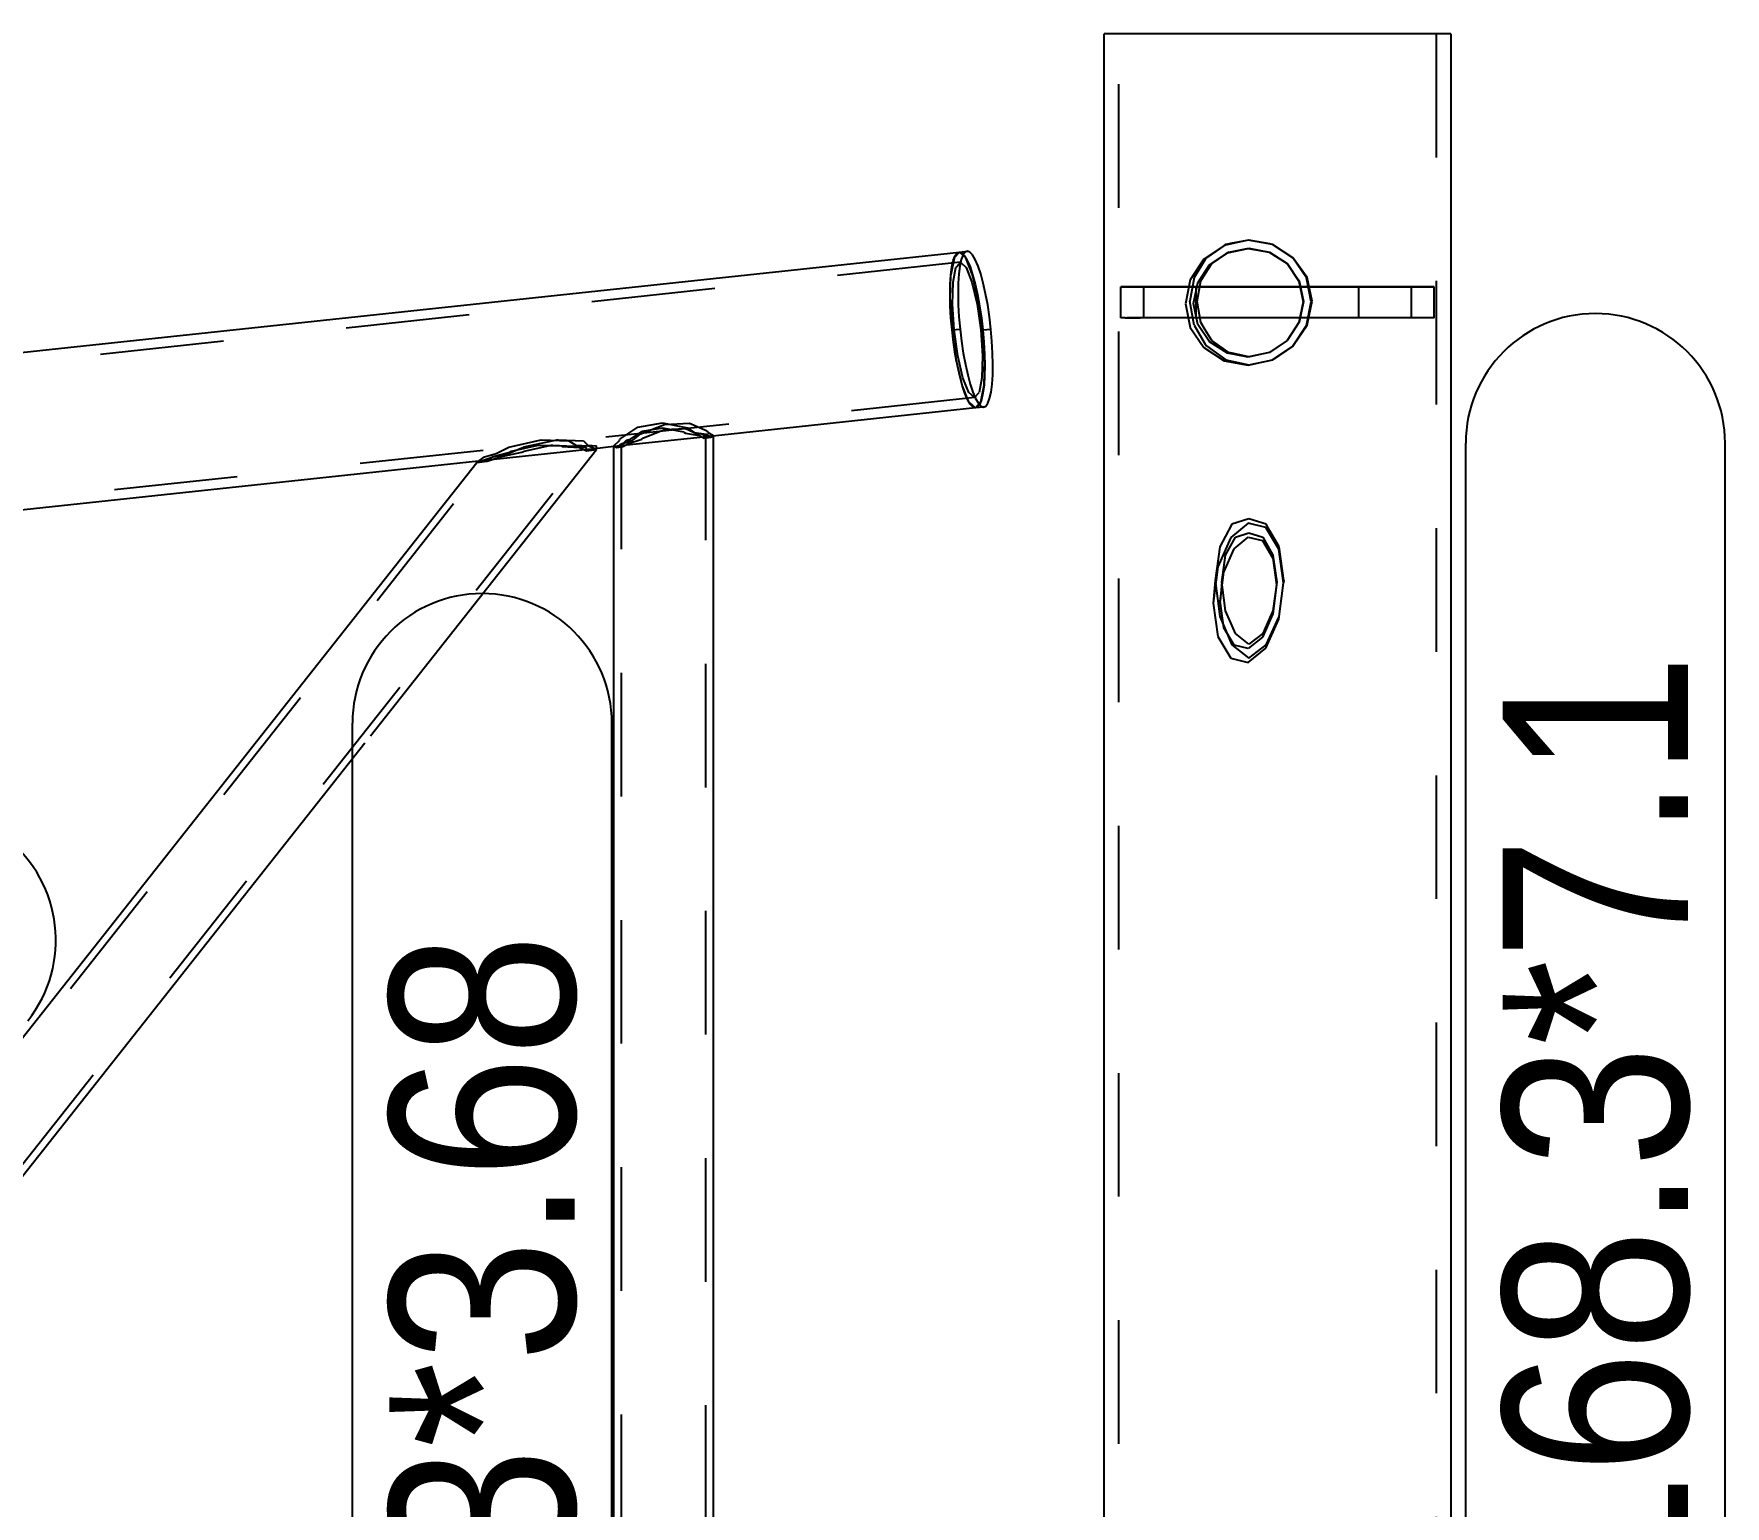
# Model space of a CAD drawing. Header units: millimetres. Extents: x 150000 to 150841, y 150000 to 150594.
# Drawn here: x 150517.96 to 150545.34, y 150183.74 to 150207.56 of the extents above; entities that cross this region are included whole.
import ezdxf

# ---------------------------------------------------------------- set-up
doc = ezdxf.new("R2010")
doc.units = ezdxf.units.MM
doc.linetypes.add('XKITLINE00', pattern=[0])
doc.linetypes.add('XKITLINE02', pattern=[4, 2, -2])
doc.styles.add('ARIAL', font='arial.ttf')

msp = doc.modelspace()

# ---------------------------------------------------------------- linework, layer by layer
at = {"color": 2, "linetype": 'XKITLINE00'}
for p, q in [((150535.284, 150168.682), (150535.284, 150207.564)), ((150540.893, 150207.564), (150535.284, 150207.564)), ((150540.893, 150207.564), (150540.893, 150169.46)), ((150537.616, 150204.223), (150537.226, 150204.139)), ((150537.623, 150204.227), (150537.353, 150204.175)), ((150538.006, 150204.152), (150537.616, 150204.223)), ((150537.966, 150204.163), (150537.623, 150204.227)), ((150494.837, 150199.948), (150532.939, 150204.033)), ((150532.84, 150203.896), (150532.869, 150203.971)), ((150532.854, 150203.937), (150532.852, 150203.926)), ((150532.854, 150203.937), (150532.857, 150203.941)), ((150532.869, 150203.971), (150532.902, 150204.018)), ((150532.902, 150204.018), (150532.939, 150204.033)), ((150532.939, 150204.033), (150533.069, 150204.047)), ((150532.97, 150203.91), (150532.947, 150203.806)), ((150532.999, 150203.985), (150532.97, 150203.91)), ((150533.032, 150204.032), (150532.999, 150203.985)), ((150533.069, 150204.047), (150533.032, 150204.032)), ((150533.11, 150204.032), (150533.069, 150204.047)), ((150533.153, 150203.985), (150533.11, 150204.032)), ((150533.197, 150203.91), (150533.153, 150203.985)), ((150533.241, 150203.806), (150533.197, 150203.91)), ((150536.896, 150203.915), (150536.675, 150203.583)), ((150537.226, 150204.139), (150536.896, 150203.915)), ((150536.989, 150203.824), (150537.277, 150204.019)), ((150537.247, 150203.997), (150537.027, 150203.846)), ((150537.252, 150204.155), (150537.226, 150204.139)), ((150537.277, 150204.019), (150537.616, 150204.092)), ((150537.616, 150204.092), (150537.956, 150204.03)), ((150537.956, 150204.03), (150538.243, 150203.845)), ((150538.337, 150203.939), (150538.006, 150204.152)), ((150538.339, 150203.94), (150538.077, 150204.111)), ((150538.558, 150203.615), (150538.337, 150203.939)), ((150538.359, 150203.911), (150538.339, 150203.94)), ((150538.568, 150203.621), (150538.359, 150203.911)), ((150532.791, 150203.513), (150532.801, 150203.664)), ((150532.801, 150203.664), (150532.817, 150203.792)), ((150532.817, 150203.792), (150532.84, 150203.896)), ((150532.931, 150203.678), (150532.921, 150203.527)), ((150532.947, 150203.806), (150532.931, 150203.678)), ((150533.284, 150203.678), (150533.241, 150203.806)), ((150533.325, 150203.527), (150533.284, 150203.678)), ((150536.797, 150203.535), (150536.989, 150203.824)), ((150536.847, 150203.566), (150536.919, 150203.68)), ((150536.919, 150203.68), (150537.027, 150203.846)), ((150538.243, 150203.845), (150538.436, 150203.563)), ((150532.788, 150203.344), (150532.791, 150203.513)), ((150532.921, 150203.527), (150532.918, 150203.358)), ((150532.918, 150203.358), (150532.922, 150203.176)), ((150533.363, 150203.358), (150533.325, 150203.527)), ((150533.397, 150203.176), (150533.363, 150203.358)), ((150536.675, 150203.583), (150536.597, 150203.196)), ((150536.73, 150203.198), (150536.797, 150203.535)), ((150536.786, 150203.232), (150536.847, 150203.566)), ((150538.436, 150203.563), (150538.503, 150203.227)), ((150538.635, 150203.229), (150538.558, 150203.615)), ((150538.649, 150203.238), (150538.568, 150203.621)), ((150532.792, 150203.162), (150532.788, 150203.344)), ((150532.789, 150203.255), (150532.789, 150203.271)), ((150532.789, 150203.255), (150532.79, 150203.235)), ((150532.802, 150202.969), (150532.792, 150203.162)), ((150532.922, 150203.176), (150532.932, 150202.983)), ((150533.426, 150202.983), (150533.397, 150203.176)), ((150536.597, 150203.196), (150536.675, 150202.81)), ((150536.797, 150202.862), (150536.73, 150203.198)), ((150536.847, 150202.893), (150536.786, 150203.232)), ((150538.503, 150203.227), (150538.436, 150202.89)), ((150538.558, 150202.842), (150538.635, 150203.229)), ((150538.568, 150202.848), (150538.649, 150203.238)), ((150532.82, 150202.772), (150532.802, 150202.969)), ((150532.932, 150202.983), (150532.95, 150202.786)), ((150533.449, 150202.786), (150533.426, 150202.983)), ((150536.675, 150202.81), (150536.896, 150202.486)), ((150536.989, 150202.58), (150536.797, 150202.862)), ((150536.919, 150202.773), (150536.847, 150202.893)), ((150538.436, 150202.89), (150538.243, 150202.601)), ((150538.337, 150202.51), (150538.558, 150202.842)), ((150538.359, 150202.542), (150538.568, 150202.848)), ((150532.82, 150202.772), (150532.95, 150202.786)), ((150532.843, 150202.574), (150532.82, 150202.772)), ((150532.872, 150202.382), (150532.843, 150202.574)), ((150532.95, 150202.786), (150532.973, 150202.588)), ((150532.973, 150202.588), (150533.002, 150202.396)), ((150533.466, 150202.588), (150533.449, 150202.786)), ((150533.477, 150202.396), (150533.466, 150202.588)), ((150537.027, 150202.603), (150536.919, 150202.773)), ((150537.277, 150202.395), (150536.989, 150202.58)), ((150537.247, 150202.447), (150537.027, 150202.603)), ((150538.243, 150202.601), (150537.956, 150202.406)), ((150538.339, 150202.512), (150538.359, 150202.542)), ((150532.906, 150202.199), (150532.872, 150202.382)), ((150532.888, 150202.289), (150532.885, 150202.309)), ((150532.892, 150202.273), (150532.888, 150202.289)), ((150533.002, 150202.396), (150533.036, 150202.213)), ((150533.481, 150202.213), (150533.477, 150202.396)), ((150536.896, 150202.486), (150537.226, 150202.273)), ((150537.226, 150202.273), (150537.616, 150202.202)), ((150537.616, 150202.333), (150537.277, 150202.395)), ((150537.623, 150202.338), (150537.353, 150202.397)), ((150537.956, 150202.406), (150537.616, 150202.333)), ((150537.616, 150202.202), (150538.006, 150202.286)), ((150537.96, 150202.409), (150537.623, 150202.338)), ((150538.006, 150202.286), (150538.337, 150202.51)), ((150538.339, 150202.512), (150538.337, 150202.51)), ((150532.944, 150202.03), (150532.906, 150202.199)), ((150532.985, 150201.88), (150532.944, 150202.03)), ((150533.036, 150202.213), (150533.074, 150202.044)), ((150533.074, 150202.044), (150533.115, 150201.894)), ((150533.468, 150201.894), (150533.478, 150202.044)), ((150533.478, 150202.044), (150533.481, 150202.213)), ((150533.028, 150201.751), (150532.985, 150201.88)), ((150533.072, 150201.648), (150533.028, 150201.751)), ((150533.115, 150201.894), (150533.158, 150201.765)), ((150533.158, 150201.765), (150533.202, 150201.662)), ((150533.429, 150201.662), (150533.451, 150201.765)), ((150533.451, 150201.765), (150533.468, 150201.894)), ((150533.199, 150201.51), (150528.895, 150201.049)), ((150533.116, 150201.572), (150533.072, 150201.648)), ((150533.094, 150201.606), (150533.089, 150201.618)), ((150533.094, 150201.606), (150533.098, 150201.603)), ((150533.159, 150201.526), (150533.116, 150201.572)), ((150533.199, 150201.51), (150533.159, 150201.526)), ((150533.329, 150201.524), (150533.199, 150201.51)), ((150533.202, 150201.662), (150533.246, 150201.586)), ((150533.246, 150201.586), (150533.289, 150201.54)), ((150533.289, 150201.54), (150533.329, 150201.524)), ((150533.329, 150201.524), (150533.367, 150201.54)), ((150533.367, 150201.54), (150533.4, 150201.586)), ((150533.4, 150201.586), (150533.429, 150201.662)), ((150527.445, 150201.004), (150527.733, 150201.2)), ((150527.733, 150201.2), (150528.133, 150201.268)), ((150528.133, 150201.268), (150528.538, 150201.189)), ((150528.538, 150201.189), (150528.647, 150201.114)), ((150525.648, 150200.875), (150526.167, 150200.995)), ((150526.167, 150200.995), (150526.615, 150200.978)), ((150526.615, 150200.978), (150526.73, 150200.909)), ((150526.73, 150200.909), (150526.927, 150200.899)), ((150527.065, 150200.836), (150526.927, 150200.899)), ((150527.346, 150200.897), (150527.438, 150200.985)), ((150527.346, 150167.209), (150527.346, 150200.897)), ((150527.438, 150200.985), (150527.445, 150201.004)), ((150528.647, 150201.114), (150528.839, 150201.087)), ((150528.839, 150201.087), (150528.916, 150201.034)), ((150528.916, 150201.034), (150528.942, 150201.054)), ((150528.956, 150201.055), (150528.956, 150167.381)), ((150525.155, 150200.648), (150495.719, 150197.492)), ((150496.066, 150163.853), (150525.129, 150200.629)), ((150523.406, 150196.206), (150527.065, 150200.836)), ((150525.129, 150200.629), (150525.251, 150200.72)), ((150525.251, 150200.72), (150525.44, 150200.771)), ((150525.44, 150200.771), (150525.648, 150200.875)), ((150527.346, 150200.883), (150527.035, 150200.85)), ((150527.065, 150200.836), (150527.065, 150200.853)), ((150537.616, 150199.644), (150537.332, 150199.411)), ((150537.623, 150199.716), (150537.352, 150199.629)), ((150537.901, 150199.575), (150537.616, 150199.644)), ((150537.906, 150199.629), (150537.623, 150199.716)), ((150538.109, 150199.222), (150537.901, 150199.575)), ((150537.966, 150199.523), (150537.906, 150199.629)), ((150537.154, 150199.263), (150537.081, 150198.717)), ((150537.332, 150199.411), (150537.123, 150198.938)), ((150537.247, 150199.435), (150537.154, 150199.263)), ((150537.389, 150199.231), (150537.616, 150199.418)), ((150537.616, 150199.418), (150537.844, 150199.362)), ((150537.844, 150199.362), (150538.011, 150199.08)), ((150538.113, 150199.263), (150538.077, 150199.327)), ((150538.189, 150198.716), (150538.113, 150199.263)), ((150537.222, 150198.854), (150537.389, 150199.231)), ((150538.011, 150199.08), (150538.072, 150198.647)), ((150538.186, 150198.68), (150538.109, 150199.222)), ((150537.123, 150198.938), (150537.047, 150198.352)), ((150537.081, 150198.717), (150537.047, 150198.352)), ((150537.161, 150198.385), (150537.222, 150198.854)), ((150538.189, 150198.716), (150538.186, 150198.68)), ((150537.248, 150198.226), (150537.195, 150198.648)), ((150538.072, 150198.647), (150538.011, 150198.179)), ((150538.109, 150198.094), (150538.186, 150198.68)), ((150537.047, 150198.352), (150537.123, 150197.811)), ((150537.222, 150197.952), (150537.161, 150198.385)), ((150538.011, 150198.179), (150537.844, 150197.801)), ((150537.389, 150197.67), (150537.222, 150197.952)), ((150537.407, 150197.858), (150537.353, 150197.982)), ((150537.966, 150198.118), (150537.849, 150197.858)), ((150537.901, 150197.621), (150538.109, 150198.094)), ((150537.123, 150197.811), (150537.332, 150197.458)), ((150537.616, 150197.615), (150537.389, 150197.67)), ((150537.623, 150197.686), (150537.407, 150197.858)), ((150537.844, 150197.801), (150537.616, 150197.615)), ((150537.616, 150197.388), (150537.901, 150197.621)), ((150537.849, 150197.858), (150537.623, 150197.686)), ((150537.332, 150197.458), (150537.616, 150197.388)), ((150497.999, 150164.057), (150523.314, 150196.09))]:
    msp.add_line(p, q, dxfattribs=at)
at = {"color": 7, "linetype": 'XKITLINE02'}
for p, q in [((150535.521, 150168.747), (150535.521, 150207.564)), ((150540.656, 150207.564), (150540.656, 150169.461)), ((150537.353, 150204.175), (150537.252, 150204.155)), ((150532.852, 150203.926), (150532.801, 150203.664)), ((150532.857, 150203.941), (150532.939, 150204.033)), ((150532.939, 150204.033), (150532.98, 150204.018)), ((150533.045, 150203.937), (150532.939, 150204.033)), ((150532.98, 150204.018), (150533.023, 150203.971)), ((150533.023, 150203.971), (150533.067, 150203.896)), ((150533.154, 150203.664), (150533.045, 150203.937)), ((150536.919, 150203.911), (150536.737, 150203.621)), ((150536.938, 150203.94), (150536.919, 150203.911)), ((150537.252, 150204.155), (150536.938, 150203.94)), ((150537.3, 150204.033), (150537.247, 150203.997)), ((150537.277, 150204.019), (150537.3, 150204.033)), ((150537.3, 150204.033), (150537.623, 150204.096)), ((150537.623, 150204.096), (150537.961, 150204.033)), ((150537.961, 150204.033), (150538.247, 150203.846)), ((150538.011, 150204.155), (150537.966, 150204.163)), ((150538.077, 150204.111), (150538.011, 150204.155)), ((150532.956, 150203.867), (150494.855, 150199.783)), ((150532.789, 150203.271), (150532.801, 150203.664)), ((150532.836, 150203.547), (150532.882, 150203.784)), ((150532.882, 150203.784), (150532.897, 150203.801)), ((150532.897, 150203.801), (150532.956, 150203.867)), ((150532.956, 150203.867), (150532.96, 150203.864)), ((150532.96, 150203.864), (150533.048, 150203.784)), ((150533.048, 150203.784), (150533.143, 150203.547)), ((150533.067, 150203.896), (150533.111, 150203.792)), ((150533.111, 150203.792), (150533.154, 150203.664)), ((150533.154, 150203.664), (150533.195, 150203.513)), ((150533.25, 150203.255), (150533.154, 150203.664)), ((150538.247, 150203.846), (150538.359, 150203.68)), ((150538.359, 150203.68), (150538.441, 150203.566)), ((150532.826, 150203.191), (150532.836, 150203.547)), ((150533.143, 150203.547), (150533.227, 150203.191)), ((150533.195, 150203.513), (150533.233, 150203.344)), ((150535.652, 150203.471), (150535.551, 150203.47)), ((150535.551, 150202.97), (150535.551, 150203.47)), ((150535.551, 150203.47), (150535.629, 150203.47)), ((150535.629, 150203.47), (150535.863, 150203.47)), ((150535.919, 150203.471), (150535.652, 150203.471)), ((150535.863, 150203.47), (150536.255, 150203.47)), ((150535.919, 150203.471), (150535.919, 150202.971)), ((150536.255, 150203.471), (150535.919, 150203.471)), ((150536.772, 150203.471), (150536.255, 150203.471)), ((150536.255, 150203.47), (150536.772, 150203.47)), ((150536.737, 150203.621), (150536.667, 150203.238)), ((150537.486, 150203.471), (150536.772, 150203.471)), ((150536.772, 150202.97), (150536.772, 150203.47)), ((150536.772, 150203.47), (150537.378, 150203.47)), ((150537.378, 150203.47), (150538.033, 150203.47)), ((150538.145, 150203.471), (150537.486, 150203.471)), ((150538.033, 150203.47), (150538.755, 150203.47)), ((150538.755, 150203.471), (150538.145, 150203.471)), ((150538.441, 150203.566), (150538.512, 150203.232)), ((150539.406, 150203.471), (150538.755, 150203.471)), ((150538.755, 150203.47), (150539.31, 150203.47)), ((150539.31, 150203.47), (150539.844, 150203.47)), ((150539.406, 150202.971), (150539.406, 150203.471)), ((150539.923, 150203.471), (150539.406, 150203.471)), ((150539.844, 150203.47), (150540.259, 150203.47)), ((150540.314, 150203.471), (150539.923, 150203.471)), ((150540.259, 150202.97), (150540.259, 150203.47)), ((150540.259, 150203.47), (150540.526, 150203.47)), ((150540.555, 150203.471), (150540.314, 150203.471)), ((150540.526, 150203.47), (150540.627, 150203.47)), ((150540.627, 150203.47), (150540.555, 150203.471)), ((150540.627, 150202.97), (150540.627, 150203.47)), ((150532.79, 150203.235), (150532.82, 150202.772)), ((150532.852, 150202.772), (150532.826, 150203.191)), ((150533.227, 150203.191), (150533.286, 150202.772)), ((150533.233, 150203.344), (150533.267, 150203.162)), ((150533.319, 150202.772), (150533.25, 150203.255)), ((150533.267, 150203.162), (150533.296, 150202.969)), ((150536.737, 150202.848), (150536.667, 150203.238)), ((150538.512, 150203.232), (150538.441, 150202.893)), ((150533.296, 150202.969), (150533.319, 150202.772)), ((150535.551, 150202.97), (150535.652, 150202.971)), ((150535.623, 150202.97), (150535.551, 150202.97)), ((150535.623, 150202.97), (150535.629, 150202.97)), ((150535.629, 150202.97), (150535.863, 150202.97)), ((150535.652, 150202.971), (150535.919, 150202.971)), ((150536.255, 150202.97), (150535.863, 150202.97)), ((150535.919, 150202.971), (150536.334, 150202.971)), ((150536.772, 150202.97), (150536.255, 150202.97)), ((150536.334, 150202.971), (150536.868, 150202.971)), ((150536.737, 150202.848), (150536.919, 150202.541)), ((150537.303, 150202.97), (150536.772, 150202.97)), ((150536.868, 150202.971), (150537.486, 150202.971)), ((150538.033, 150202.97), (150537.303, 150202.97)), ((150537.486, 150202.971), (150538.145, 150202.971)), ((150538.583, 150202.97), (150538.033, 150202.97)), ((150538.145, 150202.971), (150538.8, 150202.971)), ((150538.441, 150202.893), (150538.359, 150202.773)), ((150539.31, 150202.97), (150538.583, 150202.97)), ((150538.8, 150202.971), (150539.406, 150202.971)), ((150539.844, 150202.97), (150539.31, 150202.97)), ((150539.406, 150202.971), (150539.923, 150202.971)), ((150540.259, 150202.97), (150539.844, 150202.97)), ((150539.923, 150202.971), (150540.314, 150202.971)), ((150540.526, 150202.97), (150540.259, 150202.97)), ((150540.314, 150202.971), (150540.555, 150202.971)), ((150540.627, 150202.97), (150540.526, 150202.97)), ((150540.555, 150202.971), (150540.627, 150202.97)), ((150532.885, 150202.309), (150532.82, 150202.772)), ((150532.912, 150202.353), (150532.852, 150202.772)), ((150533.286, 150202.772), (150533.313, 150202.353)), ((150533.319, 150202.772), (150533.449, 150202.786)), ((150533.319, 150202.772), (150533.336, 150202.574)), ((150533.35, 150202.289), (150533.319, 150202.772)), ((150533.336, 150202.574), (150533.347, 150202.382)), ((150536.919, 150202.541), (150536.938, 150202.512)), ((150538.247, 150202.603), (150537.961, 150202.409)), ((150538.359, 150202.773), (150538.247, 150202.603)), ((150532.985, 150201.88), (150532.892, 150202.273)), ((150532.996, 150201.997), (150532.912, 150202.353)), ((150533.313, 150202.353), (150533.303, 150201.997)), ((150533.338, 150201.88), (150533.35, 150202.289)), ((150533.347, 150202.382), (150533.351, 150202.199)), ((150536.938, 150202.512), (150537.252, 150202.289)), ((150537.3, 150202.409), (150537.247, 150202.447)), ((150537.252, 150202.289), (150537.623, 150202.207)), ((150537.353, 150202.397), (150537.3, 150202.409)), ((150537.623, 150202.207), (150538.011, 150202.289)), ((150537.961, 150202.409), (150537.956, 150202.406)), ((150537.961, 150202.409), (150537.96, 150202.409)), ((150538.011, 150202.289), (150538.006, 150202.286)), ((150538.337, 150202.51), (150538.011, 150202.289)), ((150533.091, 150201.76), (150532.996, 150201.997)), ((150533.303, 150201.997), (150533.257, 150201.76)), ((150533.348, 150202.03), (150533.338, 150201.88)), ((150533.351, 150202.199), (150533.348, 150202.03)), ((150533.089, 150201.618), (150532.985, 150201.88)), ((150533.182, 150201.676), (150533.091, 150201.76)), ((150533.191, 150201.686), (150533.257, 150201.76)), ((150533.285, 150201.606), (150533.338, 150201.88)), ((150533.321, 150201.751), (150533.299, 150201.648)), ((150533.338, 150201.88), (150533.321, 150201.751)), ((150533.182, 150201.676), (150495.085, 150197.592)), ((150533.098, 150201.603), (150533.199, 150201.51)), ((150533.182, 150201.676), (150533.191, 150201.686)), ((150533.199, 150201.51), (150533.285, 150201.606)), ((150533.237, 150201.526), (150533.199, 150201.51)), ((150533.27, 150201.572), (150533.237, 150201.526)), ((150533.299, 150201.648), (150533.27, 150201.572)), ((150528.168, 150201.238), (150527.764, 150201.079)), ((150528.136, 150201.184), (150527.797, 150201.127)), ((150528.479, 150201.117), (150528.136, 150201.184)), ((150528.166, 150201.159), (150528.505, 150201.176)), ((150528.569, 150201.258), (150528.168, 150201.238)), ((150528.505, 150201.176), (150528.686, 150201.098)), ((150528.857, 150201.133), (150528.569, 150201.258)), ((150525.69, 150200.808), (150526.122, 150200.908)), ((150526.442, 150200.995), (150525.885, 150200.873)), ((150526.35, 150200.908), (150525.887, 150200.807)), ((150526.122, 150200.908), (150526.494, 150200.894)), ((150526.35, 150200.908), (150526.692, 150200.893)), ((150526.442, 150200.995), (150526.853, 150200.978)), ((150526.494, 150200.894), (150526.508, 150200.885)), ((150526.692, 150200.893), (150526.701, 150200.885)), ((150526.853, 150200.978), (150526.924, 150200.909)), ((150526.924, 150200.909), (150527.065, 150200.899)), ((150527.065, 150200.853), (150527.065, 150200.899)), ((150528.895, 150201.049), (150527.346, 150200.883)), ((150527.346, 150200.897), (150527.386, 150200.87)), ((150527.463, 150200.928), (150527.386, 150200.87)), ((150527.463, 150200.928), (150527.655, 150200.987)), ((150527.469, 150200.906), (150527.553, 150200.986)), ((150527.469, 150167.222), (150527.469, 150200.906)), ((150527.502, 150200.883), (150527.469, 150200.906)), ((150527.568, 150200.931), (150527.502, 150200.883)), ((150527.553, 150200.986), (150527.615, 150201.004)), ((150527.568, 150200.931), (150527.796, 150201.002)), ((150527.615, 150201.004), (150527.797, 150201.127)), ((150527.655, 150200.987), (150527.764, 150201.079)), ((150527.796, 150201.002), (150527.823, 150201.025)), ((150527.823, 150201.025), (150528.166, 150201.159)), ((150528.479, 150201.117), (150528.506, 150201.099)), ((150528.506, 150201.099), (150528.734, 150201.066)), ((150528.686, 150201.098), (150528.749, 150201.095)), ((150528.734, 150201.066), (150528.799, 150201.022)), ((150528.833, 150201.047), (150528.749, 150201.095)), ((150528.799, 150201.022), (150528.833, 150201.047)), ((150528.799, 150201.022), (150528.916, 150201.034)), ((150528.833, 150167.369), (150528.833, 150201.047)), ((150528.857, 150201.133), (150528.864, 150201.117)), ((150528.864, 150201.117), (150528.956, 150201.064)), ((150528.942, 150201.054), (150528.956, 150201.064)), ((150528.956, 150201.064), (150528.956, 150201.055)), ((150496.23, 150163.871), (150525.293, 150200.646)), ((150497.837, 150164.041), (150526.902, 150200.818)), ((150525.129, 150200.629), (150525.388, 150200.719)), ((150525.129, 150200.629), (150525.293, 150200.646)), ((150527.035, 150200.85), (150525.155, 150200.648)), ((150525.293, 150200.646), (150525.394, 150200.722)), ((150525.293, 150200.646), (150525.508, 150200.721)), ((150525.388, 150200.719), (150525.634, 150200.77)), ((150525.394, 150200.722), (150525.663, 150200.795)), ((150525.508, 150200.721), (150525.856, 150200.794)), ((150525.634, 150200.77), (150525.885, 150200.873)), ((150525.663, 150200.795), (150525.69, 150200.808)), ((150525.856, 150200.794), (150525.887, 150200.807)), ((150526.508, 150200.885), (150526.787, 150200.871)), ((150526.701, 150200.885), (150526.901, 150200.871)), ((150526.787, 150200.871), (150526.902, 150200.818)), ((150526.902, 150200.818), (150526.901, 150200.871)), ((150526.902, 150200.818), (150527.065, 150200.836)), ((150527.386, 150200.87), (150527.502, 150200.883)), ((150537.352, 150199.629), (150537.247, 150199.435)), ((150538.077, 150199.327), (150537.966, 150199.523)), ((150537.248, 150199.128), (150537.407, 150199.42)), ((150537.407, 150199.42), (150537.623, 150199.489)), ((150537.623, 150199.489), (150537.849, 150199.42)), ((150537.849, 150199.42), (150538.015, 150199.128)), ((150537.19, 150198.691), (150537.248, 150199.128)), ((150538.015, 150199.128), (150538.076, 150198.691)), ((150537.081, 150198.717), (150537.154, 150198.135)), ((150538.113, 150198.135), (150538.189, 150198.716)), ((150537.19, 150198.691), (150537.161, 150198.385)), ((150537.195, 150198.648), (150537.19, 150198.691)), ((150538.076, 150198.691), (150538.015, 150198.226)), ((150538.076, 150198.691), (150538.072, 150198.647)), ((150537.353, 150197.982), (150537.248, 150198.226)), ((150538.015, 150198.226), (150537.966, 150198.118)), ((150537.154, 150198.135), (150537.352, 150197.675)), ((150537.906, 150197.675), (150538.113, 150198.135)), ((150537.352, 150197.675), (150537.623, 150197.46)), ((150537.623, 150197.46), (150537.906, 150197.675))]:
    msp.add_line(p, q, dxfattribs=at)
at = {"color": 7, "linetype": 'XKITLINE00'}
for p, q in [((150541.135, 150174.159), (150541.135, 150200.937)), ((150545.335, 150174.159), (150545.335, 150200.937)), ((150523.114, 150169.629), (150523.114, 150196.406)), ((150527.314, 150169.629), (150527.314, 150196.406))]:
    msp.add_line(p, q, dxfattribs=at)
for centre, start, end in [((150543.235, 150200.937), 0, 180), ((150525.214, 150196.406), 0, 180), ((150516.213, 150192.895), 321.6811, 141.6811)]:
    msp.add_arc(centre, 2.1, start, end, dxfattribs=at)

# ---------------------------------------------------------------- texts
at = {"color": 3, "style": 'ARIAL', "width": 0.85}
for s, p in [('CHS168.3*7.1', (150544.735, 150174.759)), ('CHS48.3*3.68', (150526.714, 150170.229))]:
    msp.add_text(s, height=3, rotation=90.0002, dxfattribs=at).set_placement(p)

doc.saveas('drawing.dxf')
